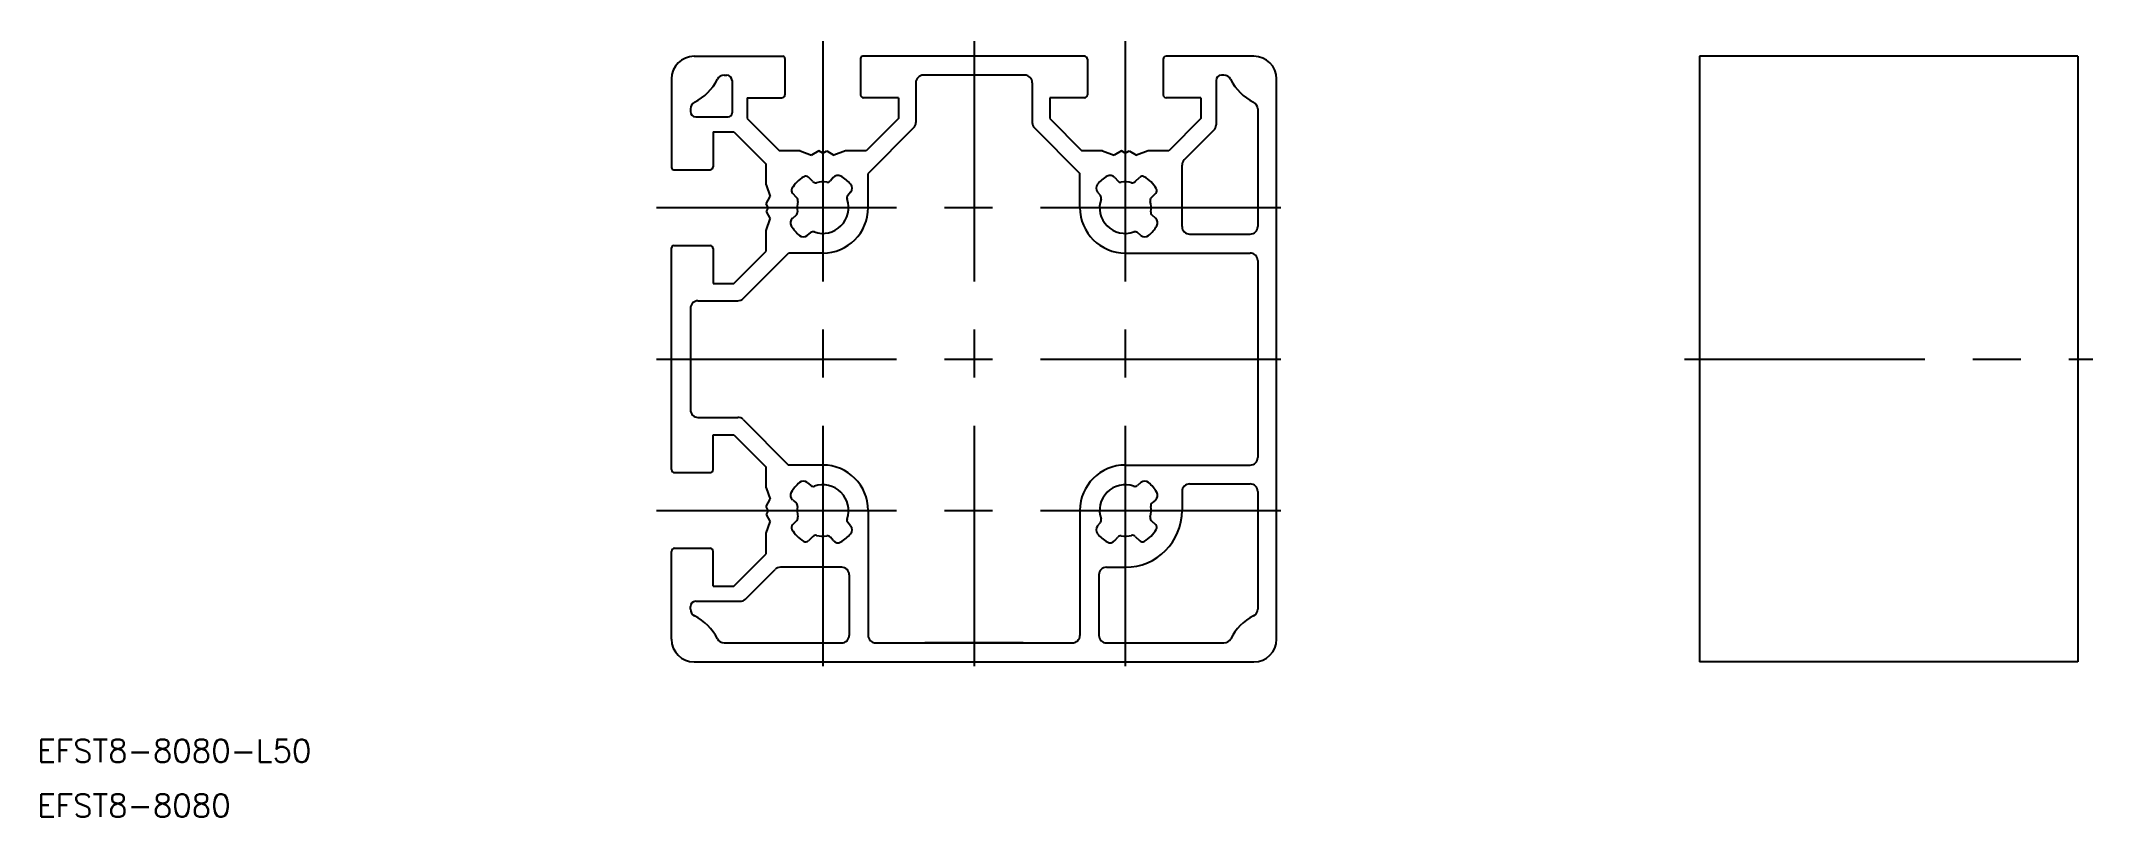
# Model space of a CAD drawing. Extents: x -103 to 168, y -40 to 62.
import ezdxf

# ---------------------------------------------------------------- set-up
doc = ezdxf.new("R2010")
doc.units = 0
doc.linetypes.add('CENTER', pattern=[50.8, 31.75, -6.35, 6.35, -6.35])
doc.layers.get('0').update_dxf_attribs({"linetype": 'CONTINUOUS'})
doc.layers.add('CENTER', color=1, linetype='CONTINUOUS')
doc.styles.get("Standard").update_dxf_attribs({"font": 'txt.shx', "height": 3, "bigfont": 'bigfont.shx'})

msp = doc.modelspace()

# ---------------------------------------------------------------- linework, layer by layer
at = {"color": 7, "linetype": 'CONTINUOUS'}
for p, q in [((-17, 60), (-5.3, 60)), ((-5, 59.7), (-5, 54.9)), ((5, 59.7), (5, 54.9)), ((34.6, 60), (5.3, 60)), ((57, 60), (45.4, 60)), ((165.93, 60), (115.93, 60)), ((115.93, 60), (115.93, -20)), ((165.93, 60), (165.93, -20)), ((-20, 57), (-20, 45.3)), ((-13.03, 57.5), (-12.7, 57.5)), ((26.7, 57.5), (13.3, 57.5)), ((35, 59.6), (35, 54.9)), ((45, 59.6), (45, 54.9)), ((53.03, 57.5), (52.7, 57.5)), ((60, -17), (60, 57)), ((-12, 56.8), (-12, 52.5)), ((-10, 54.5), (-10, 51.77)), ((-10, 54.5), (-5.4, 54.5)), ((10, 54.5), (5.4, 54.5)), ((10, 54.5), (10, 51.77)), ((12.3, 56.5), (12.3, 51.23)), ((27.7, 56.5), (27.7, 51.23)), ((34.6, 54.5), (30, 54.5)), ((30, 54.5), (30, 51.77)), ((50, 54.5), (45.4, 54.5)), ((50, 54.5), (50, 51.77)), ((52, 56.8), (52, 50.93)), ((-17.5, 53.03), (-17.5, 52.7)), ((-16.8, 52), (-12.5, 52)), ((-10, 51.77), (-5.73, 47.5)), ((10, 51.77), (5.73, 47.5)), ((30, 51.77), (34.27, 47.5)), ((50, 51.77), (45.73, 47.5)), ((57.5, 53.03), (57.5, 37.5)), ((-14.5, 50), (-11.77, 50)), ((-14.5, 50), (-14.5, 45.4)), ((-11.77, 50), (-7.5, 45.73)), ((12.01, 50.52), (6, 44.51)), ((27.99, 50.52), (34, 44.51)), ((51.71, 50.22), (47.79, 46.31)), ((-3, 47.5), (-5.73, 47.5)), ((-3, 47.5), (-1.48, 46.95)), ((-0.52, 47.5), (-1.48, 46.95)), ((0, 47.2), (-0.52, 47.5)), ((0, 47.2), (0.52, 47.5)), ((0.52, 47.5), (1.48, 46.95)), ((3, 47.5), (1.48, 46.95)), ((5.73, 47.5), (3, 47.5)), ((37, 47.5), (34.27, 47.5)), ((37, 47.5), (38.52, 46.95)), ((39.48, 47.5), (38.52, 46.95)), ((40, 47.2), (39.48, 47.5)), ((40, 47.2), (40.52, 47.5)), ((40.52, 47.5), (41.48, 46.95)), ((43, 47.5), (41.48, 46.95)), ((45.73, 47.5), (43, 47.5)), ((-19.7, 45), (-14.9, 45)), ((-7.5, 43), (-7.5, 45.73)), ((-1.31, 43.43), (-1.9, 44.02)), ((1.38, 43.98), (1, 43.53)), ((6, 40), (6, 44.51)), ((34, 40), (34, 44.51)), ((38.62, 43.98), (39, 43.53)), ((41.31, 43.43), (41.9, 44.02)), ((47.5, 37.5), (47.5, 45.6)), ((-7.5, 43), (-6.95, 41.48)), ((-7.5, 40.52), (-6.95, 41.48)), ((-3.43, 41.31), (-4.02, 41.9)), ((3.68, 42.05), (3.3, 41.6)), ((36.32, 42.05), (36.7, 41.6)), ((43.43, 41.31), (44.02, 41.9)), ((-7.2, 40), (-7.5, 40.52)), ((-7.2, 40), (-7.5, 39.48)), ((-7.5, 39.48), (-6.95, 38.52)), ((-7.5, 37), (-6.95, 38.52)), ((-3.98, 38.62), (-3.53, 39)), ((43.98, 38.62), (43.53, 39)), ((-7.5, 34.27), (-7.5, 37)), ((-2.05, 36.32), (-1.6, 36.7)), ((42.05, 36.32), (41.6, 36.7)), ((48.5, 36.5), (56.5, 36.5)), ((-20, 5.4), (-20, 34.7)), ((-19.7, 35), (-14.9, 35)), ((-14.5, 34.6), (-14.5, 30)), ((-11.77, 30), (-7.5, 34.27)), ((-10.52, 27.99), (-4.52, 34)), ((0, 34), (-4.52, 34)), ((40, 34), (56.5, 34)), ((57.5, 33), (57.5, 7)), ((-14.5, 30), (-11.77, 30)), ((-16.5, 27.7), (-11.23, 27.7)), ((-17.5, 26.7), (-17.5, 13.3)), ((-16.5, 12.3), (-11.23, 12.3)), ((-10.52, 12.01), (-4.52, 6)), ((-14.5, 10), (-11.77, 10)), ((-14.5, 5.4), (-14.5, 10)), ((-11.77, 10), (-7.5, 5.73)), ((-7.5, 3), (-7.5, 5.73)), ((0, 6), (-4.52, 6)), ((40, 6), (56.5, 6)), ((-19.6, 5), (-14.9, 5)), ((-7.5, 3), (-6.95, 1.48)), ((-2.05, 3.68), (-1.6, 3.3)), ((42.05, 3.68), (41.6, 3.3)), ((48.5, 3.5), (56.5, 3.5)), ((-7.5, 0.52), (-6.95, 1.48)), ((-7.2, 0), (-7.5, 0.52)), ((-3.98, 1.38), (-3.53, 1)), ((6, 0), (6, -16.5)), ((34, 0), (34, -16.5)), ((43.98, 1.38), (43.53, 1)), ((47.5, 2.5), (47.5, 0)), ((57.5, 2.5), (57.5, -13.03)), ((-7.2, 0), (-7.5, -0.52)), ((-7.5, -0.52), (-6.95, -1.48)), ((-7.5, -3), (-6.95, -1.48)), ((-3.43, -1.31), (-4.02, -1.9)), ((3.68, -2.05), (3.3, -1.6)), ((36.32, -2.05), (36.7, -1.6)), ((43.43, -1.31), (44.02, -1.9)), ((-20, -17), (-20, -5.4)), ((-19.6, -5), (-14.9, -5)), ((-14.5, -10), (-14.5, -5.4)), ((-7.5, -5.73), (-7.5, -3)), ((-1.31, -3.43), (-1.9, -4.02)), ((1.38, -3.98), (1, -3.53)), ((38.62, -3.98), (39, -3.53)), ((41.31, -3.43), (41.9, -4.02)), ((-11.77, -10), (-7.5, -5.73)), ((-10.22, -11.71), (-6.31, -7.79)), ((2.5, -7.5), (-5.6, -7.5)), ((37.5, -7.5), (40, -7.5)), ((-14.5, -10), (-11.77, -10)), ((3.5, -8.5), (3.5, -16.5)), ((36.5, -8.5), (36.5, -16.5)), ((-17.5, -13.03), (-17.5, -12.7)), ((-16.8, -12), (-10.93, -12)), ((-13.03, -17.5), (2.5, -17.5)), ((7, -17.5), (33, -17.5)), ((26.5, -17.5), (13.5, -17.5)), ((37.5, -17.5), (53.04, -17.5)), ((-17, -20), (57, -20)), ((165.93, -20), (115.93, -20))]:
    msp.add_line(p, q, dxfattribs=at)
for centre, radius, start, end in [((-17, 57), 3, 90, 180), ((-5.3, 59.7), 0.3, 0, 90), ((5.3, 59.7), 0.3, 90, 180), ((34.6, 59.6), 0.4, 0, 90), ((45.4, 59.6), 0.4, 90, 180), ((57, 57), 3, 0, 90), ((-13.03, 56.5), 1, 90, 153.3385), ((-12.7, 56.8), 0.7, 0, 90), ((13.3, 56.5), 1, 90, 180), ((26.7, 56.5), 1, 0, 90), ((52.7, 56.8), 0.7, 90, 180), ((53.03, 56.5), 1, 26.6615, 90), ((-20, 60), 6.8, 296.6615, 333.3385), ((-5.4, 54.9), 0.4, 270, 0), ((5.4, 54.9), 0.4, 180, 270), ((34.6, 54.9), 0.4, 270, 0), ((45.4, 54.9), 0.4, 180, 270), ((60, 60), 6.8, 206.6615, 243.3385), ((-16.5, 53.03), 1, 116.6615, 180), ((-16.8, 52.7), 0.7, 180, 270), ((-12.5, 52.5), 0.5, 270, 0), ((56.5, 53.03), 1, 0, 63.3385), ((11.3, 51.23), 1, 314.9999, 360), ((28.7, 51.23), 1, 180, 225.0001), ((51, 50.93), 1, 314.9999, 0), ((48.5, 45.6), 1, 134.9999, 180), ((-19.7, 45.3), 0.3, 180, 270), ((-14.9, 45.4), 0.4, 270, 0), ((0, 40), 4.8, 121.5523, 148.4477), ((-2.25, 43.66), 0.5, 45, 121.5523), ((-0.95, 43.78), 0.5, 225, 284.1481), ((0.62, 43.85), 0.5, 260.8519, 320), ((2, 43.47), 0.8, 60.0787, 140), ((0, 40), 4.8, 39.9213, 60.0787), ((40, 40), 4.8, 119.9213, 140.0786), ((38, 43.47), 0.8, 40, 119.9213), ((39.38, 43.85), 0.5, 220, 279.1481), ((40.95, 43.78), 0.5, 255.8519, 315), ((42.25, 43.66), 0.5, 58.4477, 135), ((40, 40), 4.8, 31.5523, 58.4477), ((-3.66, 42.25), 0.5, 148.4477, 225), ((-3.78, 40.95), 0.5, 345.8519, 45), ((0, 40), 3.4, 165.8519, 189.1481), ((0, 40), 3.4, 250.8519, 19.1481), ((0, 40), 3.4, 80.8519, 104.1481), ((3.68, 41.28), 0.5, 140, 199.1481), ((3.07, 42.57), 0.8, 320, 39.9213), ((36.93, 42.57), 0.8, 140.0786, 220), ((40, 40), 3.4, 160.8519, 289.1481), ((36.32, 41.28), 0.5, 340.8519, 40), ((40, 40), 3.4, 75.8519, 99.1481), ((43.78, 40.95), 0.5, 135, 194.1481), ((40, 40), 3.4, 350.8519, 14.1481), ((43.66, 42.25), 0.5, 315, 31.5523), ((-3.47, 38), 0.8, 130, 209.9213), ((-3.85, 39.38), 0.5, 310, 9.1481), ((0, 40), 6, 270, 0), ((40, 40), 6, 180, 270), ((43.85, 39.38), 0.5, 170.8519, 230), ((43.47, 38), 0.8, 330.0786, 50), ((0, 40), 4.8, 209.9213, 230.0787), ((-2.57, 36.93), 0.8, 230.0787, 310), ((-1.28, 36.32), 0.5, 70.8519, 130), ((41.28, 36.32), 0.5, 50, 109.1481), ((42.57, 36.93), 0.8, 230, 309.9213), ((40, 40), 4.8, 309.9213, 330.0786), ((48.5, 37.5), 1, 180, 270), ((56.5, 37.5), 1, 270, 0), ((-19.7, 34.7), 0.3, 90, 180), ((-14.9, 34.6), 0.4, 0, 90), ((56.5, 33), 1, 0, 90), ((-16.5, 26.7), 1, 90, 180), ((-11.23, 28.7), 1, 270, 315.0001), ((-16.5, 13.3), 1, 180, 270), ((-11.23, 11.3), 1, 44.9999, 90), ((0, 0), 6, 0, 90), ((40, 0), 6, 90, 180), ((56.5, 7), 1, 270, 0), ((-19.6, 5.4), 0.4, 180, 270), ((-14.9, 5.4), 0.4, 270, 0), ((0, 0), 4.8, 129.9213, 150.0787), ((-2.57, 3.07), 0.8, 50, 129.9213), ((-1.28, 3.68), 0.5, 230, 289.1481), ((0, 0), 3.4, 340.8519, 109.1481), ((40, 0), 3.4, 70.8519, 199.1481), ((41.28, 3.68), 0.5, 250.8519, 310), ((42.57, 3.07), 0.8, 50.0786, 130), ((40, 0), 4.8, 29.9213, 50.0786), ((48.5, 2.5), 1, 90, 180), ((56.5, 2.5), 1, 360, 90), ((-3.47, 2), 0.8, 150.0787, 230), ((-3.85, 0.62), 0.5, 350.8519, 50), ((0, 0), 3.4, 170.8519, 194.1481), ((40, 0), 7.5, 270, 360), ((40, 0), 3.4, 345.8519, 9.1481), ((43.85, 0.62), 0.5, 130, 189.1481), ((43.47, 2), 0.8, 310, 29.9213), ((-3.66, -2.25), 0.5, 135, 211.5523), ((0, 0), 4.8, 211.5523, 238.4477), ((-3.78, -0.95), 0.5, 315, 14.1481), ((3.68, -1.28), 0.5, 160.8519, 220), ((3.07, -2.57), 0.8, 320.0787, 40), ((36.93, -2.57), 0.8, 140, 219.9213), ((36.32, -1.28), 0.5, 320, 19.1481), ((40, 0), 4.8, 301.5523, 328.4477), ((43.78, -0.95), 0.5, 165.8519, 225), ((43.66, -2.25), 0.5, 328.4477, 45), ((-19.6, -5.4), 0.4, 90, 180), ((-14.9, -5.4), 0.4, 0, 90), ((-2.25, -3.66), 0.5, 238.4477, 315), ((-0.95, -3.78), 0.5, 75.8519, 135), ((0, 0), 3.4, 255.8519, 279.1481), ((0.62, -3.85), 0.5, 40, 99.1481), ((2, -3.47), 0.8, 220, 299.9213), ((0, 0), 4.8, 299.9213, 320.0787), ((40, 0), 4.8, 219.9213, 240.0786), ((38, -3.47), 0.8, 240.0786, 320), ((39.38, -3.85), 0.5, 80.8519, 140), ((40, 0), 3.4, 260.8519, 284.1481), ((40.95, -3.78), 0.5, 45, 104.1481), ((42.25, -3.66), 0.5, 225, 301.5523), ((-5.6, -8.5), 1, 90, 135.0001), ((2.5, -8.5), 1, 0, 90), ((37.5, -8.5), 1, 90, 180), ((-16.8, -12.7), 0.7, 90, 180), ((-16.5, -13.03), 1, 180, 243.3385), ((-10.93, -11), 1, 270, 315.0001), ((56.5, -13.03), 1, 296.7365, 0), ((-20, -20), 6.8, 26.6615, 63.3385), ((60.01, -20), 6.8, 116.7365, 153.3385), ((-17, -17), 3, 180, 270), ((-13.03, -16.5), 1, 206.6615, 270), ((2.5, -16.5), 1, 270, 0), ((7, -16.5), 1, 180, 270), ((33, -16.5), 1, 270, 0), ((37.5, -16.5), 1, 180, 270), ((53.04, -16.5), 1, 270, 333.3385), ((57, -17), 3, 270, 0)]:
    msp.add_arc(centre, radius, start, end, dxfattribs=at)
at = {"layer": 'CENTER', "color": 1, "linetype": 'CENTER'}
for p, q in [((0, 62), (0, -22)), ((20, 62), (20, -22)), ((40, 62), (40, -22)), ((-22, 40), (62, 40)), ((-22, 20), (62, 20)), ((113.93, 20), (167.93, 20)), ((-22, 0), (62, 0))]:
    msp.add_line(p, q, dxfattribs=at)

# ---------------------------------------------------------------- texts
at = {"color": 7, "linetype": 'CONTINUOUS'}
for s, p in [('EFST8-8080-L50', (-103.87, -33.24)), ('EFST8-8080', (-103.87, -40.48))]:
    msp.add_text(s, height=3, dxfattribs=at).set_placement(p)

doc.saveas('drawing.dxf')
